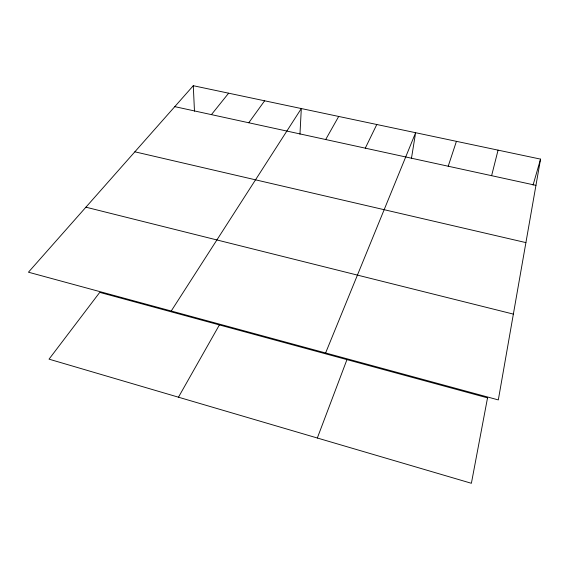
<?xml version="1.0" encoding="UTF-8"?>
<svg xmlns="http://www.w3.org/2000/svg" width="569" height="569" viewBox="0 0 569 569"><rect width="100%" height="100%" fill="white"/><g stroke="black" fill="none" stroke-linecap="round" stroke-linejoin="round"><path stroke-width="0.85" d="M299.963 134.199L301.314 108.551L171.233 311.015M411.423 158.552L415.619 132.712L325.603 352.972M540.55 159.121L498.316 399.915L28.45 272.202L193.282 85.713L540.55 159.121L533.053 185.117M491.616 175.679L498.06 150.138M448.208 166.226L456.423 141.34M317.331 438.009L346.955 359.622M365.298 148.153L376.792 124.504M325.688 139.526L338.697 116.453M178.467 397.198L219.385 324.927M248.774 122.762L264.635 100.798M211.426 114.625L228.631 93.188M174.79 106.645L535.948 185.345M134.86 151.809L525.905 242.607M85.912 207.187L513.366 314.109M193.282 85.713L194.477 111.204M487.533 397.866L471.388 483.287L49.034 359.16L99.739 292.381L487.533 397.866"/></g></svg>
